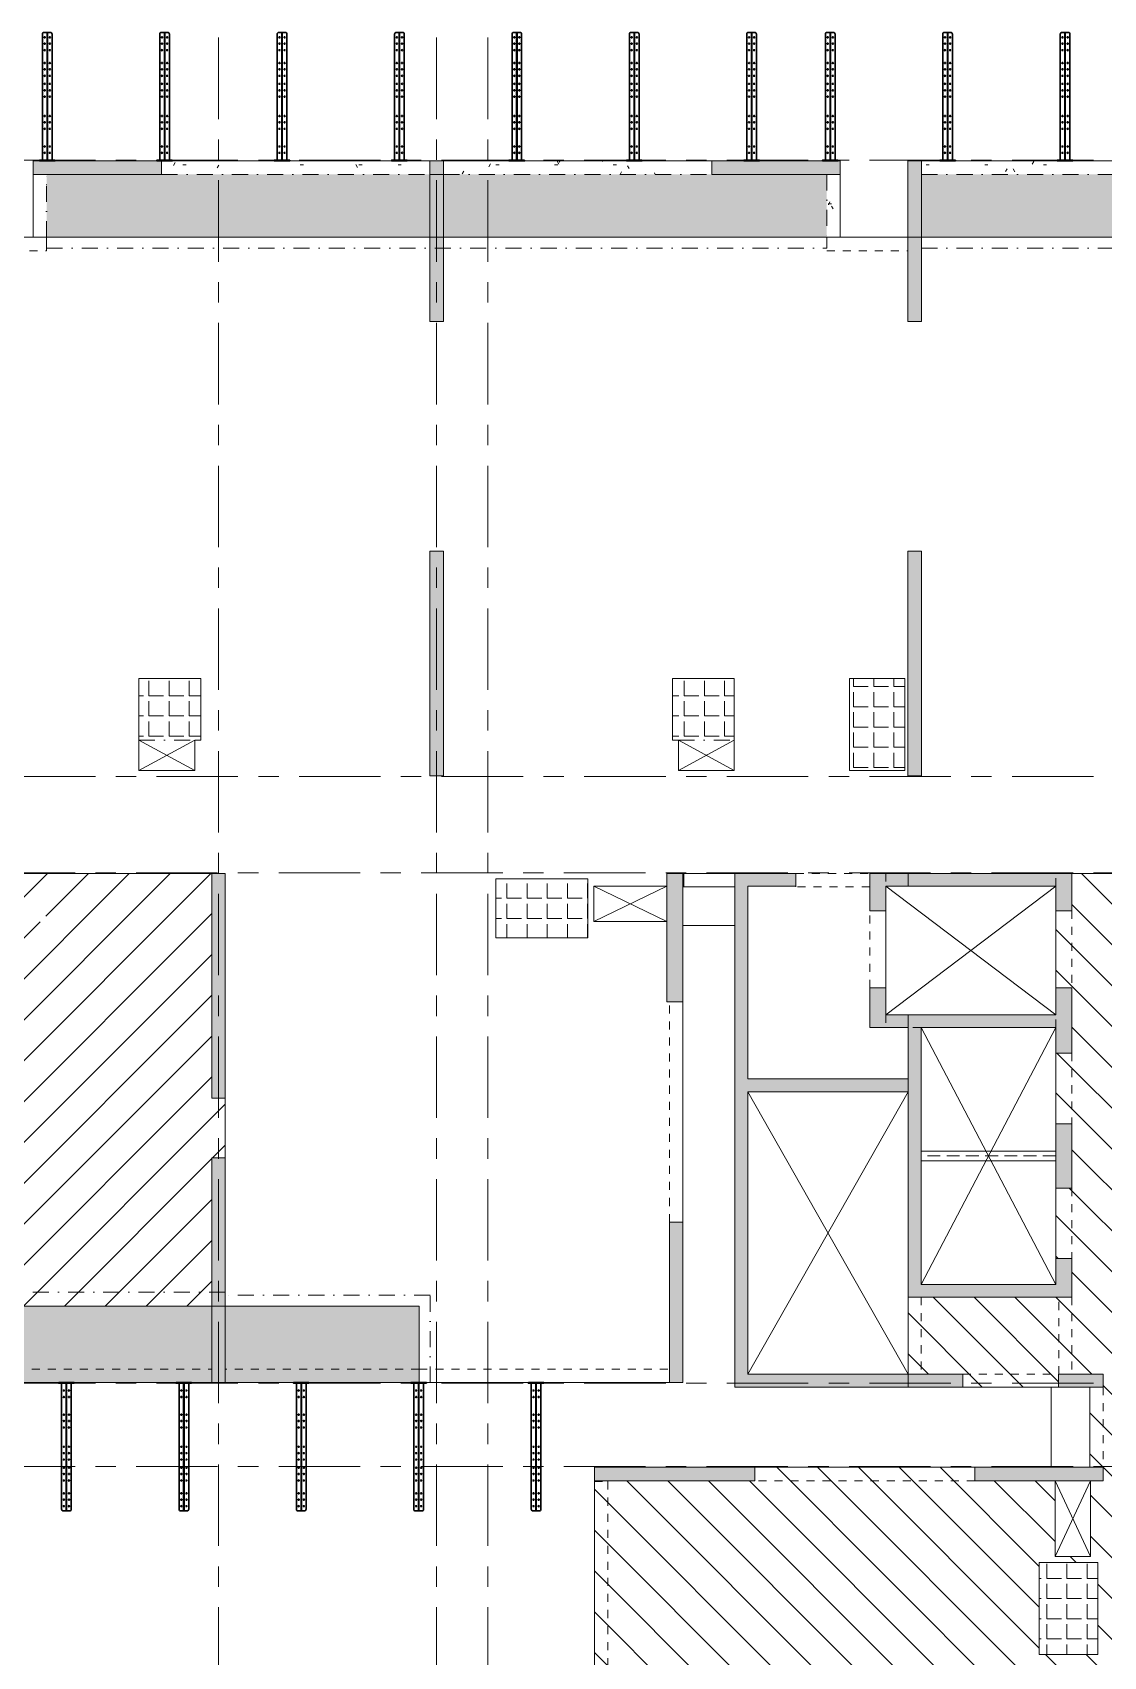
# Model space of a CAD drawing. Header units: millimetres. Extents: x 472 to 124515, y -23895 to 51792.
# Drawn here: x 24239 to 40934, y 10292 to 35590 of the extents above; entities that cross this region are included whole.
import ezdxf

# ---------------------------------------------------------------- set-up
doc = ezdxf.new("R2010")
doc.units = ezdxf.units.MM
doc.header["$LTSCALE"] = 100
for name, pattern in [('Caché', [3, 2, -1]), ('cham gach', [5.5, 2.5, -1.5, 0, -1.5]), ('Ligne de quadrillage', [22.225, 12.7, -3.175, 3.175, -3.175]), ('Tiret', [2.5, 1.25, -1.25])]:
    doc.linetypes.add(name, pattern=pattern)
for name, color, linetype, lineweight in [('3L', 1, 'Continuous', 30), ('A-000-M_MASS', 13, 'Continuous', 5), ('A-010-M_LINE-T', 151, 'Continuous', 13), ('A-010_MH_LINE', 90, 'Caché', 5), ('A-200-M_WALL_EXT', 113, 'Continuous', 15), ('A-200-M_WALL_PAT', 111, 'Continuous', 15), ('A-200-MH_WALL', 110, 'Tiret', 9), ('A-230-H-FLOOR', 190, 'Continuous', 15), ('A-230-M_FLOOR', 192, 'Continuous', 15), ('A-230-MH_FLOOR', 190, 'cham gach', 9), ('S-280-M_COLUMN', 52, 'Continuous', 15), ('S-280-M_STRUCT_FRAME', 12, 'Continuous', 15), ('S-280-MH_COLUMN', 52, 'Tiret', 5), ('Z-030-M_GRID', 191, 'Continuous', 5)]:
    doc.layers.add(name, color=color, linetype=linetype, lineweight=lineweight)
doc.layers.add('T300', color=40, linetype='Continuous')
pattern_1 = [(0, (64988.6, 0), (1219.2, 304.8), [50.292, -864.108, 50.292, -864.108, -4876.8]), (0, (64988.6, 0), (1219.2, 304.8), [-1828.8, 50.292, -1778.508, 50.292, -864.108, -2133.6]), (0, (64988.6, 0), (1219.2, 304.8), [-4572, 50.292, -559.308, 50.292, -1473.708]), (120, (65445.8, 152.4), (-873.5645, 903.4582), [50.292, -864.108, 50.292, -5740.908]), (120, (65445.8, 152.4), (-873.5645, 903.4582), [-964.692, -864.108, 50.292, -1778.508, -3048]), (120, (65445.8, 152.4), (-873.5645, 903.4582), [-3657.6, 50.292, -864.108, 50.292, -2083.308]), (120, (65445.8, 152.4), (-873.5645, 903.4582), [-4622.292, -559.308, 50.292, -1473.708]), (240, (65598.2, 762), (-345.6355, -1208.2582), [50.292, -864.108, 50.292, -864.108, -4876.8]), (240, (65598.2, 762), (-345.6355, -1208.2582), [-1828.8, 50.292, -1778.508, 50.292, -864.108, -2133.6]), (240, (65598.2, 762), (-345.6355, -1208.2582), [-4572, 50.292, -559.308, 50.292, -1473.708])]

# ---------------------------------------------------------------- blocks, each defined once
blk = doc.blocks.new('Bracket T300')
at = {"layer": '3L', "true_color": 0xfecc66}
h = blk.add_hatch(color=31, dxfattribs=at)
h.paths.add_polyline_path([(138046, 596), (138046, 836), (138034, 836), (138034, 596)])
h.paths.add_polyline_path([(138046, 781), (138034, 781), (138034, 811), (138046, 811)], flags=17)
h.paths.add_polyline_path([(138046, 621), (138034, 621), (138034, 651), (138046, 651)], flags=17)
at = {"layer": '3L', "color": 31, "true_color": 0xfecc66}
for points in [[(138050, 796), (138030, 796)], [(138050, 636), (138030, 636)]]:
    blk.add_lwpolyline(points, dxfattribs=at)
for points in [[(138046, 596), (138046, 836), (138034, 836), (138034, 596)], [(138046, 781), (138034, 781), (138034, 811), (138046, 811)], [(138046, 621), (138034, 621), (138034, 651), (138046, 651)], [(140034, 713), (140034, 719), (138046, 719), (138046, 713)]]:
    blk.add_lwpolyline(points, close=True, dxfattribs=at)
blk.add_lwpolyline([(138046, 641), (140009, 641, 0.414214), (140034, 666), (140034, 766, 0.414214), (140009, 791), (138046, 791)], format="xyb", close=True, dxfattribs=at)
for centre in [(138159, 756), (138259, 756), (138534, 756), (138634, 756), (138734, 756), (139034, 756), (139134, 756), (139234, 756), (139359, 756), (139459, 756), (139559, 756), (139759, 756), (139859, 756), (139959, 756), (138159, 676), (138259, 676), (138534, 676), (138634, 676), (138734, 676), (139034, 676), (139134, 676), (139234, 676), (139359, 676), (139459, 676), (139559, 676), (139759, 676), (139859, 676), (139959, 676)]:
    blk.add_circle(centre, 9, dxfattribs=at)
blk = doc.blocks.new('*U153')
at = {"rotation": 90}
blk.add_blockref('Bracket T300', (716, -139032), dxfattribs=at)
blk = doc.blocks.new('*U155')
at = {"layer": 'T300', "color": 0, "linetype": 'ByBlock', "lineweight": -2, "transparency": 16777216}
for p in [(0, 0), (1830, 0), (3660, 0), (5490, 0), (7320, 0), (9150, 0), (10980, 0), (12810, 0)]:
    blk.add_blockref('*U153', p, dxfattribs=at)
blk = doc.blocks.new('*U159')
at = {"rotation": 90}
blk.add_blockref('Bracket T300', (716, -139032), dxfattribs=at)
blk = doc.blocks.new('*U161')
at = {"layer": 'T300', "color": 0, "linetype": 'ByBlock', "lineweight": -2, "transparency": 16777216}
for p in [(0, 0), (1830, 0), (3660, 0), (5490, 0), (7320, 0), (9150, 0), (10980, 0)]:
    blk.add_blockref('*U159', p, dxfattribs=at)
blk = doc.blocks.new('ART_Slab_SetDown - SLAB SET DOWN 30mm-3472756-4_022 - ART-Level 4 - TYP 1 C1')
at = {"layer": 'A-000-M_MASS'}
h = blk.add_hatch(dxfattribs=at)
h.set_pattern_fill('FP_44', color=256, style=0, pattern_type=2)
h.set_pattern_definition([(180, (40418.17, 10807.72), (-4e-14, -314.325), [228.6, -85.725]), (270, (40418.17, 10807.72), (314.325, 2e-14), [228.6, -85.725])])
h.paths.add_polyline_path([(490, 483), (-425, 483), (-425, -947), (490, -947), (490, -903)], flags=0)
blk = doc.blocks.new('ART_Slab_SetDown - SLAB SET DOWN 30mm-V21-4_022 - ART-Level 4 - TYP 1 C1')
at = {"layer": 'A-000-M_MASS'}
h = blk.add_hatch(dxfattribs=at)
h.set_pattern_fill('FP_65', color=256, style=0, pattern_type=2)
h.set_pattern_definition([(180, (37458.17, 24577.72), (-4e-14, -314.325), [228.6, -85.725]), (270, (37458.17, 24577.72), (314.325, 2e-14), [228.6, -85.725])])
h.paths.add_polyline_path([(485, 483), (-380, 483), (-380, -947), (485, -947)], flags=0)
blk = doc.blocks.new('ART_Slab_SetDown - SLAB SET DOWN 30mm-3472846-4_022 - ART-Level 4 - TYP 1 C1')
at = {"layer": 'A-000-M_MASS'}
h = blk.add_hatch(dxfattribs=at)
h.set_pattern_fill('FP_66', color=256, style=0, pattern_type=2)
h.set_pattern_definition([(180, (34753.17, 25032.72), (-4e-14, -314.325), [228.6, -85.725]), (270, (34753.17, 25032.72), (314.325, 2e-14), [228.6, -85.725])])
h.paths.add_polyline_path([(-423, 468), (-425, 468), (-425, -492), (540, -492), (540, 468), (-196, 468)], flags=0)
blk = doc.blocks.new('ART_Slab_SetDown - SLAB SET DOWN 30mm-V22-4_022 - ART-Level 4 - TYP 1 C1')
at = {"layer": 'A-000-M_MASS'}
h = blk.add_hatch(dxfattribs=at)
h.set_pattern_fill('FP_67', color=256, style=0, pattern_type=2)
h.set_pattern_definition([(180, (26438.17, 25032.72), (-4e-14, -314.325), [228.6, -85.725]), (270, (26438.17, 25032.72), (314.325, 2e-14), [228.6, -85.725])])
h.paths.add_polyline_path([(-330, 468), (-425, 468), (-425, -492), (540, -492), (540, 468)], flags=0)
blk = doc.blocks.new('ART_Slab_SetDown - SLAB SET DOWN 30mm-3472873-4_022 - ART-Level 4 - TYP 1 C1')
at = {"layer": 'A-000-M_MASS'}
h = blk.add_hatch(dxfattribs=at)
h.set_pattern_fill('FP_74', color=256, style=0, pattern_type=2)
h.set_pattern_definition([(90, (86968.17, 32577.72), (-314.325, 2e-14), [228.6, -85.725]), (180, (86968.17, 32577.72), (-4e-14, -314.325), [228.6, -85.725])])
h.paths.add_polyline_path([(490, 483), (-425, 483), (-425, -947), (490, -947), (490, -677)], flags=0)
blk = doc.blocks.new('4F')
at = {"layer": 'A-200-M_WALL_PAT'}
for points in [[(35388.6, 14690), (35388.6, 22490), (35188.6, 22490), (35188.6, 14690), (35197.3, 14690)], [(36138.6, 22290), (36138.6, 22490), (35388.6, 22490), (35388.6, 22290), (36064.6, 22290)], [(37538.6, 21910), (37538.6, 22490), (37288.6, 22490), (37288.6, 21910)], [(40438.6, 22290), (40438.6, 22490), (37538.6, 22490), (37538.6, 22290), (40395.9, 22290)], [(40188.6, 21910), (40438.6, 21910), (40438.6, 22290), (40188.6, 22290)], [(37288.6, 20090), (37538.6, 20090), (37538.6, 20710), (37288.6, 20710), (37288.6, 20150.5)], [(40188.6, 19690), (40438.6, 19690), (40438.6, 20710), (40188.6, 20710), (40188.6, 20090)], [(38088.6, 20090), (40188.6, 20090), (40188.6, 20290), (37538.6, 20290), (37538.6, 20090), (37888.6, 20090)], [(37888.6, 16090), (38088.6, 16090), (38088.6, 20090), (37888.6, 20090), (37888.6, 16345)], [(37888.6, 19090), (37888.6, 19290), (35388.6, 19290), (35388.6, 19090), (37538.6, 19090)], [(40438.6, 17590), (40438.6, 18590), (40188.6, 18590), (40188.6, 17590), (40395.9, 17590)], [(40188.6, 15890), (40438.6, 15890), (40438.6, 16490), (40188.6, 16490), (40188.6, 16090)], [(40188.6, 15890), (40188.6, 16090), (37888.6, 16090), (37888.6, 15890), (39860, 15890)], [(36064.6, 14490), (38738.6, 14490), (38738.6, 14690), (35188.6, 14690), (35188.6, 14490), (35388.6, 14490)], [(40718.6, 14490), (40928.6, 14490), (40928.6, 14690), (40233.6, 14690), (40233.6, 14490), (40395.9, 14490)]]:
    blk.add_hatch(color=10, dxfattribs=at).paths.add_polyline_path(points, flags=0)
at = {"layer": 'A-230-H-FLOOR', "lineweight": 5}
h = blk.add_hatch(dxfattribs=at)
h.set_pattern_fill('FP_7', color=8, style=0, pattern_type=2)
h.set_pattern_definition(pattern_1)
h.paths.add_polyline_path([(79508.6, -3590), (80488.6, -3590), (80488.6, 2315), (79298.6, 2315), (79298.6, -1590), (79508.6, -1590), (79508.6, -3035)], flags=0)
h.paths.add_polyline_path([(50468.6, -3590), (50468.6, -1590), (50678.6, -1590), (50678.6, 2315), (49488.6, 2315), (49488.6, -3590)], flags=0)
h.paths.add_polyline_path([(56073.6, -1200), (58903.6, -1200), (58903.6, -10), (55098.6, -10), (55098.6, -220), (53098.6, -220), (53098.6, -1200), (55663.6, -1200)], flags=0)
h.paths.add_polyline_path([(74313.6, -1200), (76878.6, -1200), (76878.6, -220), (74878.6, -220), (74878.6, -10), (71073.6, -10), (71073.6, -1200), (73903.6, -1200)], flags=0)
h.paths.add_polyline_path([(78408.6, 3395), (79388.6, 3395), (79388.6, 9330), (78198.6, 9330), (78198.6, 5395), (78408.6, 5395), (78408.6, 3645)], flags=0)
h.paths.add_polyline_path([(50588.6, 3395), (51568.6, 3395), (51568.6, 5395), (51778.6, 5395), (51778.6, 9330), (50588.6, 9330), (50588.6, 3645)], flags=0)
h.paths.add_polyline_path([(51778.6, 9540), (51778.6, 13475), (51568.6, 13475), (51568.6, 15475), (50588.6, 15475), (50588.6, 9540), (51343.4, 9540)], flags=0)
h.paths.add_polyline_path([(78992.4, 9540), (79388.6, 9540), (79388.6, 15475), (78408.6, 15475), (78408.6, 13475), (78198.6, 13475), (78198.6, 9540), (78866.8, 9540)], flags=0)
h.paths.add_polyline_path([(78813.1, 11355.7), (78633.8, 11535), (78992.4, 11535)], flags=0)
h.paths.add_polyline_path([(50984.9, 11535), (51164.1, 11714.3), (51343.4, 11535)], flags=0)
h.paths.add_polyline_path([(99708.6, 14560), (102733.6, 14560), (102733.6, 15750), (99708.6, 15750), (99708.6, 14632.4)], flags=0)
h.paths.add_polyline_path([(27243.6, 14560), (30268.6, 14560), (30268.6, 15750), (27243.6, 15750)], flags=0)
h.paths.add_polyline_path([(78408.6, 16345), (79538.6, 16345), (79538.6, 22280), (78198.6, 22280), (78198.6, 18345), (78408.6, 18345)], flags=0)
h.paths.add_polyline_path([(51568.6, 16345), (51568.6, 18345), (51778.6, 18345), (51778.6, 22280), (50438.6, 22280), (50438.6, 16345)], flags=0)
h.paths.add_polyline_path([(51778.6, 22490), (51778.6, 27513.7), (50438.6, 27513.7), (50438.6, 22490), (51086.4, 22490)], flags=0)
h.paths.add_polyline_path([(79538.6, 22490), (79538.6, 27515), (78198.6, 27513.7), (78198.6, 22490), (79388.6, 22490)], flags=0)
h.paths.add_polyline_path([(16748.6, 22490), (18073.6, 22490), (18073.6, 27515), (16958.6, 27514.2), (16958.6, 27486.3), (16748.6, 27486.3), (16748.6, 23962.8)], flags=0)
h.paths.add_polyline_path([(112203.6, 22490), (113228.6, 22490), (113228.6, 27515), (111903.6, 27515), (111903.6, 22490), (112103.6, 22490)], flags=0)
h.paths.add_polyline_path([(78982.9, 25405.7), (78803.6, 25585), (79162.2, 25585), (79102.2, 25525)], flags=0)
h.paths.add_polyline_path([(51173.6, 25585), (50815.1, 25585), (50994.3, 25764.3)], flags=0)
h.paths.add_polyline_path([(35178.6, 32400), (36618.6, 32400), (36618.6, 33380), (30643.6, 33380), (30643.6, 32400), (34213.6, 32400)], flags=0)
h.paths.add_polyline_path([(101033.4, 32400), (105518.6, 32400), (105518.6, 33380), (99543.6, 33380), (99543.6, 32400)], flags=0)
h.paths.add_polyline_path([(94798.6, 32400), (99333.6, 32400), (99333.6, 33380), (93358.6, 33380), (93358.6, 32400), (94241.9, 32400)], flags=0)
h.paths.add_polyline_path([(38712.3, 32400), (44068.6, 32400), (44068.6, 33380), (38093.6, 33380), (38093.6, 32400)], flags=0)
h.paths.add_polyline_path([(25372.9, 32400), (30433.6, 32400), (30433.6, 33380), (24458.6, 33380), (24458.6, 32400), (25341.9, 32400)], flags=0)
h.paths.add_polyline_path([(87698.6, 32400), (91883.6, 32400), (91883.6, 33380), (85908.6, 33380), (85908.6, 32400), (86173.2, 32400)], flags=0)
h = blk.add_hatch(dxfattribs=at)
h.set_pattern_fill('FP_9', color=9, style=0, pattern_type=2)
h.set_pattern_definition([(45, (64988.6, 0), (-318.198, 318.198), [])])
h.paths.add_polyline_path([(16748.6, 14560), (18728.6, 14560), (18728.6, 14770), (20923.6, 14770), (20923.6, 15750), (27033.6, 15750), (27033.6, 18060), (27243.6, 18060), (27243.6, 18990), (27033.6, 18990), (27033.6, 22490), (20248.6, 22490), (20248.6, 22280), (16748.6, 22280), (16748.6, 17940), (16958.6, 17940), (16958.6, 15940), (16748.6, 15940)], flags=0)
h.paths.add_polyline_path([(113018.6, 14560), (113228.6, 14560), (113228.6, 15940), (113018.6, 15940), (113018.6, 17940), (113228.6, 17940), (113228.6, 22280), (109728.6, 22280), (109728.6, 22490), (102943.6, 22490), (102943.6, 18990), (102733.6, 18990), (102733.6, 18060), (102943.6, 18060), (102943.6, 15750), (109053.6, 15750), (109053.6, 14770), (111248.6, 14770), (111248.6, 14560), (112103.6, 14560)], flags=0)
h.paths.add_polyline_path([(112103.6, 17985), (112103.6, 19095), (112203.6, 19095), (112203.6, 19415), (113023.6, 19415), (113023.6, 19095), (113018.6, 19095), (113018.6, 17985), (112203.6, 17985)], flags=0)
h.paths.add_polyline_path([(17773.6, 17985), (16958.6, 17985), (16958.6, 19095), (16953.6, 19095), (16953.6, 19415), (17773.6, 19415), (17773.6, 19095), (17873.6, 19095), (17873.6, 17985)], flags=0)
h.paths.add_polyline_path([(107683.6, 20855), (107683.6, 22285), (108553.6, 22285), (108553.6, 21815), (108633.6, 21815), (108633.6, 20855)], flags=0)
h.paths.add_polyline_path([(22293.6, 20855), (21343.6, 20855), (21343.6, 21815), (21423.6, 21815), (21423.6, 22285), (22293.6, 22285)], flags=0)
h.paths.add_polyline_path([(24358.2, 21551.6), (24358.2, 21910.1), (24537.5, 21730.8), (24382.1, 21575.4)], flags=0)
h.paths.add_polyline_path([(105717.4, 21551.6), (105717.4, 21910.1), (105896.6, 21730.8)], flags=0)
h = blk.add_hatch(dxfattribs=at)
h.set_pattern_fill('FP_10', color=9, style=0, pattern_type=2)
h.set_pattern_definition([(135, (64988.6, 0), (-318.198, -318.198), [])])
h.paths.add_polyline_path([(86178.6, -15385), (86178.6, -15240), (87233.6, -15240), (87233.6, -11740), (87443.6, -11740), (87443.6, -13900), (92353.6, -13900), (92353.6, -15030), (93248.6, -15030), (93248.6, -15240), (94748.6, -15240), (94748.6, -15030), (97248.6, -15030), (97248.6, -15240), (98628.6, -15240), (98628.6, -9005), (95703.6, -9005), (95703.6, -9470), (95713.6, -9470), (95713.6, -10430), (94748.6, -10430), (94748.6, -9470), (94843.6, -9470), (94843.6, -9005), (93428.6, -9005), (93428.6, -8795), (97438.6, -8795), (97438.6, -1555), (93428.6, -1555), (93428.6, -1345), (97438.6, -1345), (97438.6, 4840), (96978.6, 4840), (96978.6, 5895), (93478.6, 5895), (93478.6, 6105), (95788.6, 6105), (95788.6, 9130), (96978.6, 9130), (96978.6, 13030), (94478.6, 13030), (94478.6, 13240), (91048.6, 13240), (91048.6, 13030), (89798.6, 13030), (89798.6, 11850), (89248.6, 11850), (89248.6, 13030), (89048.6, 13030), (89048.6, 13240), (89258.6, 13240), (89258.6, 14490), (89038.6, 14490), (89038.6, 14690), (89733.6, 14690), (89733.6, 14490), (91238.6, 14490), (91238.6, 14690), (92088.6, 14690), (92088.6, 15890), (89538.6, 15890), (89538.6, 16490), (89788.6, 16490), (89788.6, 17590), (89538.6, 17590), (89538.6, 18590), (89788.6, 18590), (89788.6, 19690), (89538.6, 19690), (89538.6, 20710), (89788.6, 20710), (89788.6, 21910), (89538.6, 21910), (89538.6, 22490), (87528.6, 22490), (87528.6, 16345), (87318.6, 16345), (87318.6, 15475), (87528.6, 15475), (87528.6, 15225), (87443.6, 15225), (87443.6, 13910), (87318.6, 13910), (87318.6, 9540), (87528.6, 9540), (87528.6, 9330), (87318.6, 9330), (87318.6, 4960), (87443.6, 4960), (87443.6, 3645), (87528.6, 3645), (87528.6, 3395), (87318.6, 3395), (87318.6, 2525), (87528.6, 2525), (87528.6, 2315), (87318.6, 2315), (87318.6, -2075), (87443.6, -2075), (87443.6, -3380), (87318.6, -3380), (87318.6, -3590), (86888.6, -3590), (86888.6, -5490), (86388.6, -5490), (86388.6, -5280), (81298.6, -5280), (81298.6, -5490), (79298.6, -5490), (79298.6, -5280), (76878.6, -5280), (76878.6, -5490), (72543.6, -5490), (72543.6, -5590), (70543.6, -5590), (70543.6, -5490), (65093.6, -5490), (65093.6, -5500), (66003.6, -5500), (66003.6, -8525), (63973.6, -8525), (63973.6, -5500), (64883.6, -5499.8), (64883.6, -5490), (59433.6, -5490), (59433.6, -5590), (57433.6, -5590), (57433.6, -5490), (53098.6, -5490), (53098.6, -5280), (50678.6, -5280), (50678.6, -5490), (48678.6, -5490), (48678.6, -5280), (43588.6, -5280), (43588.6, -5490), (43088.6, -5490), (43088.6, -3590), (42658.6, -3590), (42658.6, -3380), (42533.6, -3380), (42533.6, -2075), (42658.6, -2075), (42658.6, 2315), (42448.6, 2315), (42448.6, 2525), (42658.6, 2525), (42658.6, 3395), (42448.6, 3395), (42448.6, 3645), (42533.6, 3645), (42533.6, 4960), (42658.6, 4960), (42658.6, 9330), (42448.6, 9330), (42448.6, 9540), (42658.6, 9540), (42658.6, 13910), (42533.6, 13910), (42533.6, 15225), (42448.6, 15225), (42448.6, 15475), (42658.6, 15475), (42658.6, 16345), (42448.6, 16345), (42448.6, 22490), (40438.6, 22490), (40438.6, 21910), (40188.6, 21910), (40188.6, 20710), (40438.6, 20710), (40438.6, 19690), (40188.6, 19690), (40188.6, 18590), (40438.6, 18590), (40438.6, 17590), (40188.6, 17590), (40188.6, 16490), (40438.6, 16490), (40438.6, 15890), (37888.6, 15890), (37888.6, 14690), (38738.6, 14690), (38738.6, 14490), (40233.6, 14490), (40233.6, 14690), (40928.6, 14690), (40928.6, 14490), (40718.6, 14490), (40718.6, 13240), (40928.6, 13240), (40928.6, 13030), (40728.6, 13030), (40728.6, 11850), (40178.6, 11850), (40178.6, 13030), (38928.6, 13030), (38928.6, 13240), (35498.6, 13240), (35498.6, 13030), (32998.6, 13030), (32998.6, 9130), (34188.6, 9130), (34188.6, 6105), (36498.6, 6105), (36498.6, 5895), (32998.6, 5895), (32998.6, 4840), (32538.6, 4840), (32538.6, -1345), (36548.6, -1345), (36548.6, -1555), (32538.6, -1555), (32538.6, -8795), (36548.6, -8795), (36548.6, -9005), (35133.6, -9005), (35133.6, -9470), (35228.6, -9470), (35228.6, -10430), (34263.6, -10430), (34263.6, -9470), (34273.6, -9470), (34273.6, -9005), (32468.6, -9005), (32468.6, -10430), (31558.6, -10430), (31558.6, -9005), (31348.6, -9005), (31348.6, -15240), (32728.6, -15240), (32728.6, -15030), (35228.6, -15030), (35228.6, -15240), (36728.6, -15240), (36728.6, -15030), (37623.6, -15030), (37623.6, -13900), (42533.6, -13900), (42533.6, -11740), (42743.6, -11740), (42743.6, -15240), (42533.6, -15240), (42533.6, -15250), (43798.6, -15250), (43798.6, -15385), (49983.6, -15385), (49983.6, -11390), (50193.6, -11390), (50193.6, -15385), (57433.6, -15385), (57433.6, -11390), (57643.6, -11390), (57643.6, -15385), (64883.6, -15385), (64883.6, -11890), (65093.6, -11890), (65093.6, -15385), (72333.6, -15385), (72333.6, -11390), (72543.6, -11390), (72543.6, -15385), (79783.6, -15385), (79783.6, -11390), (79993.6, -11390), (79993.6, -15385), (86007.1, -15385)], flags=0)
h.paths.add_polyline_path([(98423.6, -10430), (97508.6, -10430), (97508.6, -9095), (98423.6, -9095), (98423.6, -9731.2)], flags=0)
h.paths.add_polyline_path([(39413.6, -8800), (39413.6, -7885), (40843.6, -7885), (40843.6, -8800), (40395.9, -8800)], flags=0)
h.paths.add_polyline_path([(89133.6, -8800), (89133.6, -7885), (90563.6, -7885), (90563.6, -8800)], flags=0)
h.paths.add_polyline_path([(87233.6, -8525), (86323.6, -8525), (86323.6, -7095), (87238.6, -7095), (87238.6, -8525)], flags=0)
h.paths.add_polyline_path([(83708.4, -8525), (83563.6, -8525), (83563.6, -7565), (83658.6, -7565), (83658.6, -7095), (84528.6, -7095), (84528.6, -8525)], flags=0)
h.paths.add_polyline_path([(45448.6, -8525), (45448.6, -7095), (46318.6, -7095), (46318.6, -7565), (46413.6, -7565), (46413.6, -8525)], flags=0)
h.paths.add_polyline_path([(43653.6, -8525), (42738.6, -8525), (42738.6, -7095), (43653.6, -7095)], flags=0)
h.paths.add_polyline_path([(61213.6, -8525), (61213.6, -7565), (61308.6, -7565), (61308.6, -6975), (62178.6, -6975), (62178.6, -8525)], flags=0)
h.paths.add_polyline_path([(77078.6, -8525), (76113.6, -8525), (76113.6, -7565), (76208.6, -7565), (76208.6, -7095), (77078.6, -7095)], flags=0)
h.paths.add_polyline_path([(51103.6, -8525), (50188.6, -8525), (50188.6, -7095), (51103.6, -7095)], flags=0)
h.paths.add_polyline_path([(79788.6, -8525), (78873.6, -8525), (78873.6, -7095), (79788.6, -7095), (79788.6, -7565)], flags=0)
h.paths.add_polyline_path([(67798.6, -8525), (67798.6, -6975), (68668.6, -6975), (68668.6, -7565), (68763.6, -7565), (68763.6, -8525)], flags=0)
h.paths.add_polyline_path([(52898.6, -8525), (52898.6, -7095), (53768.6, -7095), (53768.6, -7565), (53863.6, -7565), (53863.6, -8525)], flags=0)
h.paths.add_polyline_path([(67798.6, -6895), (67798.6, -5500), (68763.6, -5500), (68763.6, -6895)], flags=0)
h.paths.add_polyline_path([(61213.6, -6895), (61213.6, -5500), (62178.6, -5500), (62178.6, -6895), (61786.6, -6895)], flags=0)
h.paths.add_polyline_path([(62928, -6250.4), (62928, -5891.8), (63107.3, -6071.1)], flags=0)
h.paths.add_polyline_path([(90563.6, -6090), (89133.6, -6090), (89133.6, -5220), (89603.6, -5220), (89603.6, -5125), (90563.6, -5125)], flags=0)
h.paths.add_polyline_path([(39413.6, -6090), (39413.6, -5125), (40373.6, -5125), (40373.6, -5220), (40843.6, -5220), (40843.6, -6090), (40395.9, -6090)], flags=0)
h.paths.add_polyline_path([(90563.6, 2225), (89603.6, 2225), (89603.6, 2320), (89133.6, 2320), (89133.6, 3190), (90563.6, 3190)], flags=0)
h.paths.add_polyline_path([(40373.6, 2225), (39413.6, 2225), (39413.6, 3190), (40843.6, 3190), (40843.6, 2320), (40373.6, 2320)], flags=0)
h.paths.add_polyline_path([(90563.6, 4985), (89133.6, 4985), (89133.6, 5900), (90563.6, 5900), (90563.6, 5584.3)], flags=0)
h.paths.add_polyline_path([(39413.6, 4985), (39413.6, 5900), (40843.6, 5900), (40843.6, 4985), (39928.6, 4985)], flags=0)
h.paths.add_polyline_path([(89919.7, 6535.9), (89919.7, 6894.5), (90099, 6715.2), (90048.6, 6664.8)], flags=0)
h.paths.add_polyline_path([(40057.5, 6535.9), (40057.5, 6894.5), (40236.8, 6715.2)], flags=0)
h.paths.add_polyline_path([(88159.3, 7355.7), (87980.1, 7535), (88338.6, 7535)], flags=0)
h.paths.add_polyline_path([(41787.5, 7535), (41638.6, 7535), (41817.9, 7714.3), (41997.2, 7535)], flags=0)
h.paths.add_polyline_path([(89133.6, 10325), (89133.6, 11755), (90048.6, 11755), (90048.6, 10325)], flags=0)
h.paths.add_polyline_path([(39928.6, 10325), (39928.6, 11755), (40843.6, 11755), (40843.6, 10325), (40395.9, 10325)], flags=0)
h = blk.add_hatch(dxfattribs=at)
h.set_pattern_fill('FP_7', color=8, style=0, pattern_type=2)
h.set_pattern_definition(pattern_1)
h.paths.add_polyline_path([(26368.7, 14560), (27033.6, 14560), (27033.6, 15750), (20923.6, 15750), (20923.6, 14770), (21228.6, 14770), (21228.6, 14560), (23070.9, 14560)], flags=0)
h.paths.add_polyline_path([(108748.6, 14560), (108748.6, 14770), (109053.6, 14770), (109053.6, 15750), (102943.6, 15750), (102943.6, 14560), (108633.6, 14560)], flags=0)
at = {"layer": 'S-280-M_COLUMN'}
for points in [[(24253.6, 33380), (26248.6, 33380), (26248.6, 33590), (24248.6, 33590), (24248.6, 33380)], [(30643.6, 31090), (30643.6, 33590), (30433.6, 33590), (30433.6, 31090)], [(34828.6, 33380), (36828.6, 33380), (36828.6, 33590), (34828.6, 33590)], [(38093.6, 31090), (38093.6, 33590), (37883.6, 33590), (37883.6, 31090)], [(30433.6, 24010), (30643.6, 24010), (30643.6, 27510), (30433.6, 27510), (30433.6, 25525)], [(38093.6, 24010), (38093.6, 27510), (37883.6, 27510), (37883.6, 24010)], [(27243.6, 18990), (27243.6, 22490), (27033.6, 22490), (27033.6, 18990)], [(34128.6, 20490), (34378.6, 20490), (34378.6, 22490), (34128.6, 22490), (34128.6, 20899.7)], [(27033.6, 14560), (27243.6, 14560), (27243.6, 18060), (27033.6, 18060), (27033.6, 15464.4)], [(34168.6, 14560), (34378.6, 14560), (34378.6, 17060), (34168.6, 17060), (34168.6, 14620.8)], [(34378.6, 13030), (35498.6, 13030), (35498.6, 13240), (32998.6, 13240), (32998.6, 13030)], [(40728.6, 13030), (40928.6, 13030), (40928.6, 13240), (38928.6, 13240), (38928.6, 13030), (40718.6, 13030)]]:
    blk.add_hatch(color=10, dxfattribs=at).paths.add_polyline_path(points, flags=0)
at = {"layer": 'S-280-M_STRUCT_FRAME', "lineweight": 5}
h = blk.add_hatch(dxfattribs=at)
h.set_pattern_fill('FP_7', color=256, style=0, pattern_type=2)
h.set_pattern_definition(pattern_1)
h.paths.add_polyline_path([(26863.6, 33380), (30433.6, 33380), (30433.6, 33590), (26248.6, 33590), (26248.6, 33380)], flags=0)
h = blk.add_hatch(dxfattribs=at)
h.set_pattern_fill('FP_7', color=256, style=0, pattern_type=2)
h.set_pattern_definition(pattern_1)
h.paths.add_polyline_path([(34828.6, 33380), (34828.6, 33590), (30643.6, 33590), (30643.6, 33380), (34213.6, 33380)], flags=0)
h = blk.add_hatch(dxfattribs=at)
h.set_pattern_fill('FP_8', color=256, style=0, pattern_type=2)
h.set_pattern_definition(pattern_1)
h.paths.add_polyline_path([(41663.6, 33380), (42278.6, 33380), (42278.6, 33590), (38093.6, 33590), (38093.6, 33380), (40395.9, 33380)], flags=0)
h = blk.add_hatch(dxfattribs=at)
h.set_pattern_fill('FP_7', color=256, style=0, pattern_type=2)
h.set_pattern_definition(pattern_1)
h.paths.add_polyline_path([(24458.6, 32400), (24458.6, 33380), (24248.6, 33380), (24248.6, 32400), (24253.6, 32400)], flags=0)
h = blk.add_hatch(dxfattribs=at)
h.set_pattern_fill('FP_8', color=256, style=0, pattern_type=2)
h.set_pattern_definition(pattern_1)
h.paths.add_polyline_path([(36823.6, 32400), (36828.6, 32400), (36828.6, 33380), (36618.6, 33380), (36618.6, 32400)], flags=0)
at = {"lineweight": 5}
for p, q in [((25898.6, 24565), (26768.6, 24095)), ((25898.6, 24095), (26768.6, 24565)), ((34308.6, 24565), (35178.6, 24095)), ((34308.6, 24095), (35178.6, 24565)), ((32988.6, 22290), (34128.6, 21740)), ((32988.6, 21740), (34128.6, 22290)), ((37538.6, 20290), (40188.6, 22290)), ((37538.6, 22290), (40188.6, 20290)), ((38088.6, 16090), (40188.6, 20090)), ((38088.6, 20090), (40188.6, 16090)), ((35388.6, 19090), (37888.6, 14690)), ((37888.6, 19090), (35388.6, 14690)), ((40178.6, 13030), (40728.6, 11850)), ((40178.6, 11850), (40728.6, 13030))]:
    blk.add_line(p, q, dxfattribs=at)
at = {"layer": 'A-010-M_LINE-T', "lineweight": 9}
for p, q in [((40188.6, 18165), (38088.6, 18165)), ((40188.6, 18165), (38088.6, 18165)), ((40188.6, 18015), (38088.6, 18015)), ((40188.6, 18015), (38088.6, 18015))]:
    blk.add_line(p, q, dxfattribs=at)
at = {"layer": 'A-010_MH_LINE'}
blk.add_line((40188.6, 18090), (38088.6, 18090), dxfattribs=at)
blk.add_line((40188.6, 18090), (38088.6, 18090), dxfattribs=at)
at = {"layer": 'A-200-M_WALL_EXT'}
for p, q in [((35188.6, 22490), (35188.6, 14490)), ((36138.6, 22490), (35188.6, 22490)), ((35388.6, 19290), (35388.6, 22290)), ((35388.6, 22290), (36138.6, 22290)), ((36138.6, 22290), (36138.6, 22490)), ((40438.6, 22490), (37288.6, 22490)), ((37288.6, 22490), (37288.6, 21910)), ((37538.6, 22290), (40188.6, 22290)), ((37538.6, 21910), (37538.6, 22290)), ((40188.6, 22290), (40188.6, 21910)), ((40438.6, 21910), (40438.6, 22490)), ((37288.6, 21910), (37538.6, 21910)), ((40188.6, 21910), (40438.6, 21910)), ((37538.6, 20710), (37288.6, 20710)), ((37288.6, 20710), (37288.6, 20090)), ((37538.6, 20290), (37538.6, 20710)), ((40188.6, 20710), (40188.6, 20290)), ((40438.6, 20710), (40188.6, 20710)), ((40438.6, 19690), (40438.6, 20710)), ((40188.6, 20290), (37538.6, 20290)), ((37288.6, 20090), (37888.6, 20090)), ((37888.6, 20090), (37888.6, 19290)), ((38088.6, 16090), (38088.6, 20090)), ((38088.6, 20090), (40188.6, 20090)), ((40188.6, 20090), (40188.6, 19690)), ((40188.6, 19690), (40438.6, 19690)), ((37888.6, 19290), (35388.6, 19290)), ((35388.6, 14690), (35388.6, 19090)), ((35388.6, 19090), (37888.6, 19090)), ((37888.6, 19090), (37888.6, 15890)), ((40188.6, 18590), (40188.6, 17590)), ((40438.6, 18590), (40188.6, 18590)), ((40438.6, 17590), (40438.6, 18590)), ((40188.6, 17590), (40438.6, 17590)), ((40188.6, 16490), (40188.6, 16090)), ((40438.6, 16490), (40188.6, 16490)), ((40438.6, 15890), (40438.6, 16490)), ((40188.6, 16090), (38088.6, 16090)), ((37888.6, 15890), (40438.6, 15890)), ((38738.6, 14690), (35388.6, 14690)), ((38738.6, 14490), (38738.6, 14690)), ((40928.6, 14690), (40233.6, 14690)), ((40233.6, 14690), (40233.6, 14490)), ((40928.6, 14490), (40928.6, 14690)), ((35188.6, 14490), (38738.6, 14490)), ((40233.6, 14490), (40928.6, 14490))]:
    blk.add_line(p, q, dxfattribs=at)
at = {"layer": 'A-200-MH_WALL', "color": 20}
for p, q in [((37538.6, 22490), (37538.6, 22290)), ((40188.6, 22290), (40188.6, 22490)), ((37538.6, 20290), (37538.6, 20090)), ((40188.6, 20090), (40188.6, 20290)), ((38088.6, 20090), (37888.7, 20090)), ((37888.6, 19090), (37888.6, 19290))]:
    blk.add_line(p, q, dxfattribs=at)
at = {"layer": 'A-230-M_FLOOR'}
for p, q in [((30433.6, 32400), (23193.6, 32400)), ((37883.6, 32400), (30643.6, 32400)), ((45333.6, 32400), (38093.6, 32400)), ((25898.6, 25525), (26863.6, 25525)), ((25898.6, 24095), (25898.6, 25525)), ((26863.6, 25525), (26863.6, 24565)), ((34213.6, 25525), (35178.6, 25525)), ((34213.6, 24565), (34213.6, 25525)), ((35178.6, 25525), (35178.6, 24095)), ((36973.6, 25525), (37838.6, 25525)), ((36973.6, 24095), (36973.6, 25525)), ((37838.6, 25525), (37838.6, 24095)), ((26863.6, 24565), (26768.6, 24565)), ((26768.6, 24565), (26768.6, 24095)), ((34308.6, 24565), (34213.6, 24565)), ((34308.6, 24095), (34308.6, 24565)), ((26768.6, 24095), (25898.6, 24095)), ((35178.6, 24095), (34308.6, 24095)), ((37838.6, 24095), (36973.6, 24095)), ((27033.6, 22490), (20248.6, 22490)), ((31463.6, 21490), (31463.6, 22405)), ((31463.6, 22405), (32893.6, 22405)), ((32893.6, 22405), (32893.6, 21490)), ((32988.6, 22290), (34128.6, 22290)), ((32988.6, 21740), (32988.6, 22290)), ((34378.6, 22280), (35188.6, 22280)), ((42448.6, 22490), (40438.6, 22490)), ((37538.6, 20710), (37538.6, 21910)), ((40188.6, 21910), (40188.6, 20710)), ((34128.6, 21740), (32988.6, 21740)), ((34378.6, 21680), (35188.6, 21680)), ((32893.6, 21490), (31463.6, 21490)), ((34378.6, 17060), (34378.6, 20490)), ((40188.6, 19690), (40188.6, 18590)), ((27243.6, 18060), (27243.6, 18990)), ((40188.6, 17590), (40188.6, 16490)), ((20923.6, 15750), (27033.6, 15750)), ((27243.6, 15750), (30268.6, 15750)), ((30268.6, 15750), (30268.6, 14560)), ((37888.6, 15890), (37888.6, 14690)), ((21228.6, 14560), (27033.6, 14560)), ((27243.6, 14560), (34168.6, 14560)), ((38738.6, 14490), (40233.6, 14490)), ((40118.6, 14490), (40118.6, 13240)), ((40718.6, 14490), (40718.6, 13240)), ((38928.6, 13240), (35498.6, 13240)), ((32998.6, 13030), (32998.6, 9130)), ((40178.6, 11850), (40178.6, 13030)), ((40728.6, 13030), (40728.6, 11850)), ((39928.6, 11755), (40843.6, 11755)), ((39928.6, 10325), (39928.6, 11755)), ((40728.6, 11850), (40178.6, 11850)), ((40843.6, 11755), (40843.6, 10325)), ((40843.6, 10325), (39928.6, 10325))]:
    blk.add_line(p, q, dxfattribs=at)
at = {"layer": 'A-230-MH_FLOOR', "color": 7, "lineweight": 5}
for p, q in [((24458.6, 32400), (24458.6, 33380)), ((26248.7, 33380), (30433.6, 33380)), ((30643.6, 33380), (30433.6, 33380)), ((30643.7, 33380), (34828.6, 33380)), ((36618.6, 33380), (36618.6, 32400)), ((38093.6, 33380), (42278.6, 33380)), ((24458.6, 32400), (24458.6, 32230)), ((30643.6, 32400), (30433.7, 32400)), ((36618.6, 32230), (36618.6, 32400)), ((38093.6, 32400), (37883.6, 32400)), ((24458.6, 32230), (36618.6, 32230)), ((38093.6, 32230), (44068.6, 32230)), ((25898.6, 24565), (26768.6, 24565)), ((34308.6, 24565), (35178.6, 24565)), ((37888.6, 22490), (37888.6, 22290)), ((37888.6, 22290), (37888.6, 22490)), ((37888.6, 20290), (37888.6, 20090)), ((37888.6, 20090), (37888.6, 20290)), ((37888.6, 19290), (37888.6, 19090)), ((37888.6, 19090), (37888.6, 19290)), ((27243.6, 15970), (20703.6, 15970)), ((27033.6, 15750), (27243.6, 15750)), ((30438.6, 15920), (27243.6, 15920)), ((30438.6, 14560), (30438.6, 15920)), ((37888.6, 14690), (37888.6, 14490)), ((37888.6, 14490), (37888.6, 14690))]:
    blk.add_line(p, q, dxfattribs=at)
at = {"layer": 'S-280-M_COLUMN'}
for p, q in [((26248.6, 33590), (24248.6, 33590)), ((24248.6, 33590), (24248.6, 33380)), ((26248.6, 33380), (26248.6, 33590)), ((30433.6, 33590), (30433.6, 31090)), ((30643.6, 33590), (30433.6, 33590)), ((30643.6, 31090), (30643.6, 33590)), ((36828.6, 33590), (34828.6, 33590)), ((34828.6, 33590), (34828.6, 33380)), ((36828.6, 33380), (36828.6, 33590)), ((37883.6, 33590), (37883.6, 31090)), ((38093.6, 33590), (37883.6, 33590)), ((38093.6, 31090), (38093.6, 33590)), ((24248.6, 33380), (26248.6, 33380)), ((34828.6, 33380), (36828.6, 33380)), ((30433.6, 31090), (30643.6, 31090)), ((37883.6, 31090), (38093.6, 31090)), ((30433.6, 27510), (30433.6, 24010)), ((30643.6, 27510), (30433.6, 27510)), ((30643.6, 24010), (30643.6, 27510)), ((37883.6, 27510), (37883.6, 24010)), ((38093.6, 27510), (37883.6, 27510)), ((38093.6, 24010), (38093.6, 27510)), ((30433.6, 24010), (30643.6, 24010)), ((37883.6, 24010), (38093.6, 24010)), ((27033.6, 22490), (27033.6, 18990)), ((27243.6, 22490), (27033.6, 22490)), ((27243.6, 18990), (27243.6, 22490)), ((34128.6, 22490), (34128.6, 20490)), ((34378.6, 22490), (34128.6, 22490)), ((34378.6, 20490), (34378.6, 22490)), ((34128.6, 20490), (34378.6, 20490)), ((27033.6, 18990), (27243.6, 18990)), ((27033.6, 18060), (27033.6, 14560)), ((27243.6, 18060), (27033.6, 18060)), ((27243.6, 14560), (27243.6, 18060)), ((34168.6, 17060), (34168.6, 14560)), ((34378.6, 17060), (34168.6, 17060)), ((34378.6, 14560), (34378.6, 17060)), ((27033.6, 14560), (27243.6, 14560)), ((34168.6, 14560), (34378.6, 14560)), ((35498.6, 13240), (32998.6, 13240)), ((32998.6, 13240), (32998.6, 13030)), ((35498.6, 13030), (35498.6, 13240)), ((40928.6, 13240), (38928.6, 13240)), ((38928.6, 13240), (38928.6, 13030)), ((40928.6, 13030), (40928.6, 13240)), ((32998.6, 13030), (35498.6, 13030)), ((38928.6, 13030), (40928.6, 13030))]:
    blk.add_line(p, q, dxfattribs=at)
at = {"layer": 'S-280-M_STRUCT_FRAME'}
for p, q in [((30433.6, 33590), (26248.6, 33590)), ((34828.6, 33590), (30643.6, 33590)), ((42278.6, 33590), (38093.6, 33590)), ((24248.6, 33380), (24248.6, 32400)), ((36828.6, 32400), (36828.6, 33380)), ((34391.3, 22280), (34391.3, 22490)), ((35188.6, 22490), (34391.3, 22490)), ((34391.3, 22280), (35188.6, 22280))]:
    blk.add_line(p, q, dxfattribs=at)
at = {"layer": 'S-280-M_STRUCT_FRAME', "linetype": 'Tiret', "lineweight": 5}
for p, q in [((24458.6, 32190), (24458.6, 32400)), ((36618.6, 32400), (36618.6, 32190)), ((23193.6, 32190), (24458.6, 32190)), ((36618.6, 32190), (37883.6, 32190)), ((36138.6, 22490), (37288.6, 22490)), ((36138.6, 22280), (36138.6, 22290)), ((37288.6, 22280), (36138.6, 22280)), ((37288.6, 20710), (37288.6, 21910)), ((40438.6, 21910), (40438.6, 20710)), ((34168.6, 17060), (34168.6, 20490)), ((40438.6, 19690), (40438.6, 18590)), ((40438.6, 17590), (40438.6, 16490)), ((38088.6, 15890), (38088.6, 14690)), ((40238.6, 14690), (40238.6, 15890)), ((40438.6, 15890), (40438.6, 14690)), ((21228.6, 14770), (27033.6, 14770)), ((30268.6, 14770), (27243.6, 14770)), ((30268.6, 14770), (34168.6, 14770)), ((38738.6, 14690), (40233.6, 14690)), ((40928.6, 14490), (40928.6, 13253.7)), ((40928.6, 13253.7), (40718.6, 13253.7)), ((32998.6, 13017.3), (33208.6, 13017.3)), ((33208.6, 13017.3), (33208.6, 9330)), ((38928.6, 13030), (35498.6, 13030))]:
    blk.add_line(p, q, dxfattribs=at)
at = {"layer": 'S-280-MH_COLUMN', "color": 1}
blk.add_line((27243.6, 15750), (27033.6, 15750), dxfattribs=at)
at = {"layer": 'Z-030-M_GRID', "linetype": 'Ligne de quadrillage'}
for p, q in [((27138.6, 35509.7), (27138.6, -22244.6)), ((30538.6, 35509.7), (30538.6, -22244.6)), ((31338.6, 35509.7), (31338.6, -20339.6)), ((12837, 33600), (115521.9, 33600)), ((12837, 24000), (115521.9, 24000)), ((14742, 22500), (115521.9, 22500)), ((12837, 14550), (115521.9, 14550)), ((14742, 13250), (115521.9, 13250))]:
    blk.add_line(p, q, dxfattribs=at)
at = {"layer": 'A-000-M_MASS'}
for name, p, rotation in [('ART_Slab_SetDown - SLAB SET DOWN 30mm-V22-4_022 - ART-Level 4 - TYP 1 C1', (26438.2, 25032.7), 180), ('ART_Slab_SetDown - SLAB SET DOWN 30mm-3472846-4_022 - ART-Level 4 - TYP 1 C1', (34753.2, 25032.7), 180), ('ART_Slab_SetDown - SLAB SET DOWN 30mm-V21-4_022 - ART-Level 4 - TYP 1 C1', (37458.2, 24577.7), 180), ('ART_Slab_SetDown - SLAB SET DOWN 30mm-3472873-4_022 - ART-Level 4 - TYP 1 C1', (32410.9, 21979.6), 270.0000000000002), ('ART_Slab_SetDown - SLAB SET DOWN 30mm-3472756-4_022 - ART-Level 4 - TYP 1 C1', (40418.2, 10807.7), 180)]:
    blk.add_blockref(name, p, dxfattribs=dict(at, rotation=rotation))
blk = doc.blocks.new('*U185')
at = {"rotation": 90}
blk.add_blockref('Bracket T300', (716, -139032), dxfattribs=at)
blk = doc.blocks.new('*U186')
at = {"layer": 'T300', "color": 0, "linetype": 'ByBlock', "lineweight": -2, "transparency": 16777216}
for p in [(0, 0), (1830, 0), (3660, 0), (5490, 0), (7320, 0), (9150, 0), (10980, 0), (12810, 0)]:
    blk.add_blockref('*U185', p, dxfattribs=at)

msp = doc.modelspace()

# ---------------------------------------------------------------- block references
at = {"layer": 'T300'}
for name, p in [('*U161', (24468.6, 34587.9)), ('*U155', (36673.6, 34587.9))]:
    msp.add_blockref(name, p, dxfattribs=at)

# ---------------------------------------------------------------- next in the draw order: block references
msp.add_blockref('4F', (0, 0))

# ---------------------------------------------------------------- next in the draw order: block references
at = {"layer": 'T300', "xscale": -1, "rotation": 180}
msp.add_blockref('*U186', (19278.6, 13562.1), dxfattribs=at)

doc.saveas('drawing.dxf')
